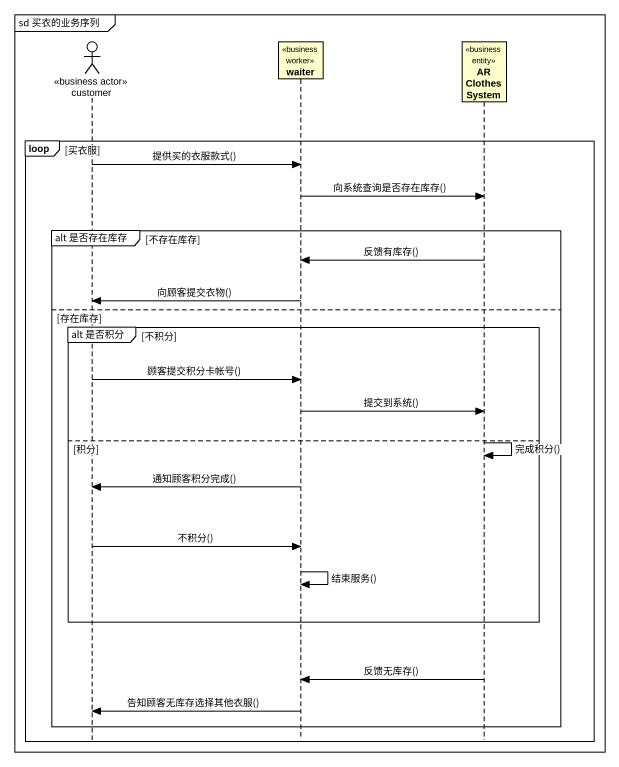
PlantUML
@startuml
mainframe sd 买衣的业务序列
hide footbox
actor customer <<business actor>>
participant waiter <<business worker>>
participant "AR Clothes System" as AR_Clothes_System <<business entity>>

loop 买衣服
  customer -> waiter : 提供买的衣服款式()
  waiter -> AR_Clothes_System : 向系统查询是否存在库存()
  group alt 是否存在库存 [不存在库存]
    AR_Clothes_System -> waiter : 反馈有库存()
    waiter -> customer : 向顾客提交衣物()
  else 存在库存
    group alt 是否积分 [不积分]
      customer -> waiter : 顾客提交积分卡帐号()
      waiter -> AR_Clothes_System : 提交到系统()
    else 积分
      AR_Clothes_System -> AR_Clothes_System : 完成积分()
      waiter -> customer : 通知顾客积分完成()
      customer -> waiter : 不积分()
      waiter -> waiter : 结束服务()
    end
    AR_Clothes_System -> waiter : 反馈无库存()
    waiter -> customer : 告知顾客无库存选择其他衣服()
  end
end
@enduml
